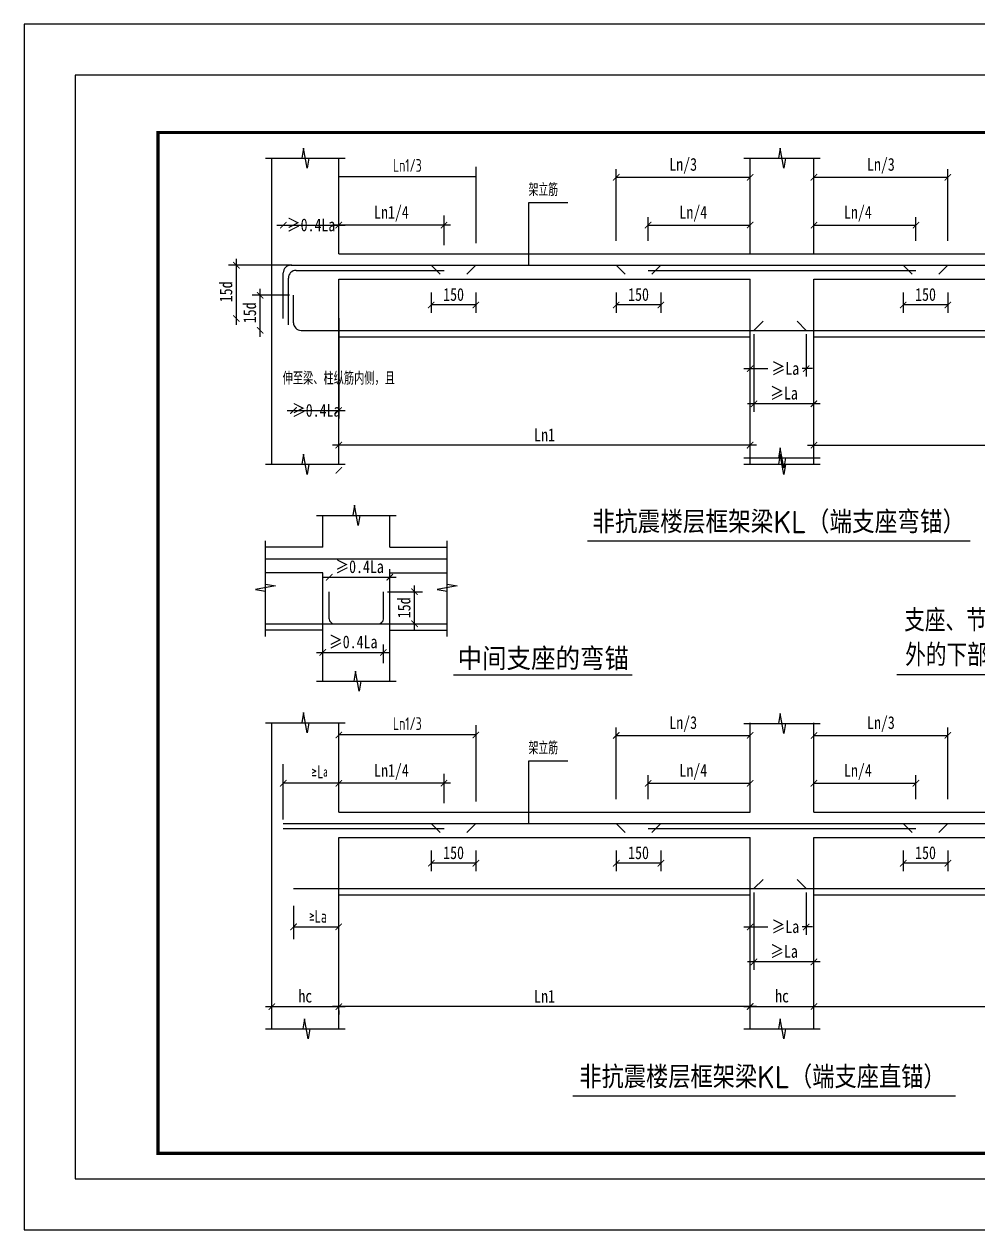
# Model space of a CAD drawing. Extents: x 1442 to 2852, y 1062 to 1251.
# Drawn here: x 1728.2 to 1877.7, y 1061.6 to 1250.6 of the extents above; entities that cross this region are included whole.
import ezdxf
from ezdxf.enums import TextEntityAlignment as Align

# ---------------------------------------------------------------- set-up
doc = ezdxf.new("R2010")
doc.units = 0
doc.header["$LTSCALE"] = 1000
doc.header["$MEASUREMENT"] = 0
doc.header["$PDMODE"] = 32
doc.header["$PDSIZE"] = -10
doc.linetypes.add('DASHED2', pattern=[9.525, 6.35, -3.175])
doc.layers.get('0').update_dxf_attribs({"linetype": 'CONTINUOUS'})
doc.layers.get('DEFPOINTS').update_dxf_attribs({"linetype": 'CONTINUOUS'})
for name, color, linetype in [('图线', 50, 'CONTINUOUS'), ('文字尺寸', 3, 'CONTINUOUS'), ('粗线', 10, 'CONTINUOUS'), ('细线', 210, 'CONTINUOUS'), ('虚线', 4, 'DASHED2')]:
    doc.layers.add(name, color=color, linetype=linetype)
doc.styles.add('FS', font='', dxfattribs={"width": 0.8})
doc.styles.add('TSSD_REIN', font='tssdeng.shx', dxfattribs={"width": 0.7, "bigfont": 'hztxt.shx'})
doc.styles.get('FS').set_extended_font_data('FangSong_GB2312')
doc.dimstyles.new('FS', dxfattribs={"dimtxt": 2, "dimasz": 1, "dimexe": 1.25, "dimexo": 0.625, "dimtad": 1, "dimdec": 4, "dimtxsty": 'FS', "dimblk1": 'ARCHTICK', "dimblk2": 'ARCHTICK', "dimsah": 1, "dimcen": 0, "dimclrt": 256, "dimazin": 3, "dimtfac": 1, "dimtdec": 4, "dimtofl": 0, "dimtmove": 0, "dimatfit": 3, "dimtolj": 1, "dimtzin": 0})
doc.dimstyles.new('NORMAL', dxfattribs={"dimtxt": 2, "dimasz": 1, "dimexe": 1.25, "dimexo": 0.625, "dimtad": 1, "dimdec": 4, "dimtxsty": 'FS', "dimblk1": 'ARCHTICK', "dimblk2": 'ARCHTICK', "dimsah": 1, "dimcen": -0.09, "dimdle": 1, "dimse1": 1, "dimclrt": 256, "dimazin": 3, "dimtfac": 1, "dimtdec": 4, "dimtofl": 0, "dimtmove": 0, "dimatfit": 3, "dimtolj": 1, "dimtzin": 0})

# ---------------------------------------------------------------- blocks, each defined once
blk = doc.blocks.new('标准16K框')
blk.add_lwpolyline([(0, 0), (264, 0), (264, 189), (0, 189)], close=True)
at = {"const_width": 0.5}
blk.add_lwpolyline([(21, 12), (253, 12), (253, 172), (21, 172), (21, 12)], dxfattribs=at)
at = {"layer": 'DEFPOINTS', "style": 'FS', "width": 0.8}
for tag, height, p in [('内容', 4, (194, 22.5)), ('页码', 2.5, (243, 14.5))]:
    blk.add_attdef(tag, text='', height=height, dxfattribs=at).set_placement(p, align=Align.MIDDLE_CENTER)
blk = doc.blocks.new('_ARCHTICK')
at = {"color": 0, "linetype": 'BYBLOCK', "const_width": 0.15}
blk.add_lwpolyline([(-0.5, -0.5), (0.5, 0.5)], dxfattribs=at)
blk = doc.blocks.new('*D109')
at = {"color": 0, "linetype": 'BYBLOCK'}
for p, q in [((1784.49, 1150.45), (1784.49, 1153.35)), ((1773.99, 1152.1), (1785.49, 1152.1))]:
    blk.add_line(p, q, dxfattribs=at)
at = {"layer": 'DEFPOINTS', "color": 0, "linetype": 'BYBLOCK'}
for p in [(1784.49, 1152.1), (1774.99, 1149.82), (1784.49, 1149.82)]:
    blk.add_point(p, dxfattribs=at)
at = {"color": 0, "linetype": 'BYBLOCK', "rotation": 180}
blk.add_blockref('_ARCHTICK', (1774.99, 1152.1), dxfattribs=at)
at = {"color": 0, "linetype": 'BYBLOCK'}
blk.add_blockref('_ARCHTICK', (1784.49, 1152.1), dxfattribs=at)
at = {"linetype": 'BYBLOCK', "insert": (1779.74, 1153.73), "char_height": 2, "attachment_point": 5, "style": 'FS'}
blk.add_mtext('\\A1;≥0.4La', dxfattribs=at)
blk = doc.blocks.new('*D11')
at = {"color": 0, "linetype": 'BYBLOCK'}
for p, q in [((1277.44, 930.89), (1277.44, 942.11)), ((1298.44, 930.89), (1298.44, 942.11)), ((1277.44, 940.86), (1298.44, 940.86))]:
    blk.add_line(p, q, dxfattribs=at)
at = {"layer": 'DEFPOINTS', "color": 0, "linetype": 'BYBLOCK'}
for p in [(1298.44, 940.86), (1277.44, 930.26), (1298.44, 930.26)]:
    blk.add_point(p, dxfattribs=at)
at = {"color": 0, "linetype": 'BYBLOCK', "rotation": 180}
blk.add_blockref('_ARCHTICK', (1277.44, 940.86), dxfattribs=at)
at = {"color": 0, "linetype": 'BYBLOCK'}
blk.add_blockref('_ARCHTICK', (1298.44, 940.86), dxfattribs=at)
at = {"linetype": 'BYBLOCK', "insert": (1287.94, 942.63), "char_height": 2, "attachment_point": 5, "style": 'FS'}
blk.add_mtext('\\A1;Ln/3', dxfattribs=at)
blk = doc.blocks.new('*D14')
at = {"color": 0, "linetype": 'BYBLOCK'}
blk.add_line((1276.44, 892.36), (1337.44, 892.36), dxfattribs=at)
at = {"layer": 'DEFPOINTS', "color": 0, "linetype": 'BYBLOCK'}
for p in [(1336.44, 892.36), (1277.44, 891.86), (1336.44, 891.86)]:
    blk.add_point(p, dxfattribs=at)
at = {"color": 0, "linetype": 'BYBLOCK', "rotation": 180}
blk.add_blockref('_ARCHTICK', (1277.44, 892.36), dxfattribs=at)
at = {"color": 0, "linetype": 'BYBLOCK'}
blk.add_blockref('_ARCHTICK', (1336.44, 892.36), dxfattribs=at)
at = {"linetype": 'BYBLOCK', "insert": (1307.79, 893.98), "char_height": 2, "attachment_point": 5, "style": 'FS'}
blk.add_mtext('\\A1;Ln2', dxfattribs=at)
blk = doc.blocks.new('*D21')
at = {"color": 0, "linetype": 'BYBLOCK'}
for p, q in [((1865.99, 1127.04), (1865.99, 1123.82)), ((1872.99, 1127.04), (1872.99, 1123.82)), ((1872.99, 1125.07), (1865.99, 1125.07))]:
    blk.add_line(p, q, dxfattribs=at)
at = {"layer": 'DEFPOINTS', "color": 0, "linetype": 'BYBLOCK'}
for p in [(1865.99, 1127.66), (1872.99, 1127.66), (1865.99, 1125.07)]:
    blk.add_point(p, dxfattribs=at)
at = {"color": 0, "linetype": 'BYBLOCK', "rotation": 180}
blk.add_blockref('_ARCHTICK', (1865.99, 1125.07), dxfattribs=at)
at = {"color": 0, "linetype": 'BYBLOCK'}
blk.add_blockref('_ARCHTICK', (1872.99, 1125.07), dxfattribs=at)
at = {"linetype": 'BYBLOCK', "insert": (1869.49, 1126.7), "char_height": 2, "attachment_point": 5, "style": 'FS'}
blk.add_mtext('\\A1;150', dxfattribs=at)
blk = doc.blocks.new('*D4')
at = {"color": 0, "linetype": 'BYBLOCK'}
blk.add_line((1268.44, 892.35), (1201.94, 892.35), dxfattribs=at)
at = {"layer": 'DEFPOINTS', "color": 0, "linetype": 'BYBLOCK'}
for p in [(1202.94, 892.35), (1202.94, 892.35), (1267.44, 892.35)]:
    blk.add_point(p, dxfattribs=at)
at = {"color": 0, "linetype": 'BYBLOCK', "rotation": 180}
blk.add_blockref('_ARCHTICK', (1202.94, 892.35), dxfattribs=at)
at = {"color": 0, "linetype": 'BYBLOCK'}
blk.add_blockref('_ARCHTICK', (1267.44, 892.35), dxfattribs=at)
at = {"linetype": 'BYBLOCK', "insert": (1235.19, 893.97), "char_height": 2, "attachment_point": 5, "style": 'FS'}
blk.add_mtext('\\A1;Ln1', dxfattribs=at)
blk = doc.blocks.new('*D8')
at = {"color": 0, "linetype": 'BYBLOCK'}
for p, q in [((1791.99, 1127.04), (1791.99, 1123.82)), ((1798.99, 1127.04), (1798.99, 1123.82)), ((1798.99, 1125.07), (1791.99, 1125.07))]:
    blk.add_line(p, q, dxfattribs=at)
at = {"layer": 'DEFPOINTS', "color": 0, "linetype": 'BYBLOCK'}
for p in [(1791.99, 1127.66), (1798.99, 1127.66), (1791.99, 1125.07)]:
    blk.add_point(p, dxfattribs=at)
at = {"color": 0, "linetype": 'BYBLOCK', "rotation": 180}
blk.add_blockref('_ARCHTICK', (1791.99, 1125.07), dxfattribs=at)
at = {"color": 0, "linetype": 'BYBLOCK'}
blk.add_blockref('_ARCHTICK', (1798.99, 1125.07), dxfattribs=at)
at = {"linetype": 'BYBLOCK', "insert": (1795.49, 1126.7), "char_height": 2, "attachment_point": 5, "style": 'FS'}
blk.add_mtext('\\A1;150', dxfattribs=at)
blk = doc.blocks.new('*D89')
at = {"color": 0, "linetype": 'BYBLOCK'}
for p, q in [((1765.99, 1096.59), (1778.49, 1096.59)), ((1777.49, 1095.97), (1777.49, 1095.34))]:
    blk.add_line(p, q, dxfattribs=at)
at = {"layer": 'DEFPOINTS', "color": 0, "linetype": 'BYBLOCK'}
for p in [(1766.99, 1096.59), (1777.49, 1096.59), (1777.49, 1096.59)]:
    blk.add_point(p, dxfattribs=at)
at = {"color": 0, "linetype": 'BYBLOCK', "rotation": 180}
blk.add_blockref('_ARCHTICK', (1766.99, 1096.59), dxfattribs=at)
at = {"color": 0, "linetype": 'BYBLOCK'}
blk.add_blockref('_ARCHTICK', (1777.49, 1096.59), dxfattribs=at)
at = {"linetype": 'BYBLOCK', "insert": (1772.24, 1098.22), "char_height": 2, "attachment_point": 5, "style": 'FS'}
blk.add_mtext('\\A1;hc', dxfattribs=at)
blk = doc.blocks.new('*D7')
at = {"color": 0, "linetype": 'BYBLOCK'}
blk.add_line((1220.44, 933.36), (1201.94, 933.36), dxfattribs=at)
at = {"layer": 'DEFPOINTS', "color": 0, "linetype": 'BYBLOCK'}
for p in [(1202.94, 933.36), (1202.94, 933.36), (1219.44, 933.36)]:
    blk.add_point(p, dxfattribs=at)
at = {"color": 0, "linetype": 'BYBLOCK', "rotation": 180}
blk.add_blockref('_ARCHTICK', (1202.94, 933.36), dxfattribs=at)
at = {"color": 0, "linetype": 'BYBLOCK'}
blk.add_blockref('_ARCHTICK', (1219.44, 933.36), dxfattribs=at)
at = {"linetype": 'BYBLOCK', "insert": (1211.19, 935.13), "char_height": 2, "attachment_point": 5, "style": 'FS'}
blk.add_mtext('\\A1;Ln1/4', dxfattribs=at)
blk = doc.blocks.new('*D20')
at = {"color": 0, "linetype": 'BYBLOCK'}
for p, q in [((1820.99, 1127.04), (1820.99, 1123.82)), ((1827.99, 1127.04), (1827.99, 1123.82)), ((1827.99, 1125.07), (1820.99, 1125.07))]:
    blk.add_line(p, q, dxfattribs=at)
at = {"layer": 'DEFPOINTS', "color": 0, "linetype": 'BYBLOCK'}
for p in [(1820.99, 1127.66), (1827.99, 1127.66), (1820.99, 1125.07)]:
    blk.add_point(p, dxfattribs=at)
at = {"color": 0, "linetype": 'BYBLOCK', "rotation": 180}
blk.add_blockref('_ARCHTICK', (1820.99, 1125.07), dxfattribs=at)
at = {"color": 0, "linetype": 'BYBLOCK'}
blk.add_blockref('_ARCHTICK', (1827.99, 1125.07), dxfattribs=at)
at = {"linetype": 'BYBLOCK', "insert": (1824.49, 1126.7), "char_height": 2, "attachment_point": 5, "style": 'FS'}
blk.add_mtext('\\A1;150', dxfattribs=at)
blk = doc.blocks.new('*D92')
at = {"color": 0, "linetype": 'BYBLOCK'}
for p, q in [((1850.77, 1114.47), (1850.77, 1107.84)), ((1840.99, 1109.09), (1844.74, 1109.09)), ((1851.77, 1109.09), (1850.14, 1109.09))]:
    blk.add_line(p, q, dxfattribs=at)
at = {"layer": 'DEFPOINTS', "color": 0, "linetype": 'BYBLOCK'}
for p in [(1841.99, 1115.09), (1850.77, 1115.09), (1850.77, 1109.09)]:
    blk.add_point(p, dxfattribs=at)
at = {"color": 0, "linetype": 'BYBLOCK', "rotation": 180}
blk.add_blockref('_ARCHTICK', (1841.99, 1109.09), dxfattribs=at)
at = {"color": 0, "linetype": 'BYBLOCK'}
blk.add_blockref('_ARCHTICK', (1850.77, 1109.09), dxfattribs=at)
at = {"linetype": 'BYBLOCK', "insert": (1847.5, 1109.09), "char_height": 2, "attachment_point": 5, "style": 'FS'}
blk.add_mtext('\\A1;≥La', dxfattribs=at)
blk = doc.blocks.new('*D94')
at = {"color": 0, "linetype": 'BYBLOCK'}
for p, q in [((1842.59, 1114.47), (1842.59, 1102.34)), ((1852.99, 1103.59), (1841.59, 1103.59))]:
    blk.add_line(p, q, dxfattribs=at)
at = {"layer": 'DEFPOINTS', "color": 0, "linetype": 'BYBLOCK'}
for p in [(1842.59, 1115.09), (1851.99, 1115.09), (1842.59, 1103.59)]:
    blk.add_point(p, dxfattribs=at)
at = {"color": 0, "linetype": 'BYBLOCK', "rotation": 180}
blk.add_blockref('_ARCHTICK', (1842.59, 1103.59), dxfattribs=at)
at = {"color": 0, "linetype": 'BYBLOCK'}
blk.add_blockref('_ARCHTICK', (1851.99, 1103.59), dxfattribs=at)
at = {"linetype": 'BYBLOCK', "insert": (1847.29, 1105.22), "char_height": 2, "attachment_point": 5, "style": 'FS'}
blk.add_mtext('\\A1;≥La', dxfattribs=at)
blk = doc.blocks.new('*D3')
at = {"color": 0, "linetype": 'BYBLOCK'}
for p, q in [((1246.44, 930.89), (1246.44, 942.11)), ((1267.44, 930.89), (1267.44, 942.11)), ((1246.44, 940.86), (1267.44, 940.86))]:
    blk.add_line(p, q, dxfattribs=at)
at = {"layer": 'DEFPOINTS', "color": 0, "linetype": 'BYBLOCK'}
for p in [(1267.44, 940.86), (1246.44, 930.26), (1267.44, 930.26)]:
    blk.add_point(p, dxfattribs=at)
at = {"color": 0, "linetype": 'BYBLOCK', "rotation": 180}
blk.add_blockref('_ARCHTICK', (1246.44, 940.86), dxfattribs=at)
at = {"color": 0, "linetype": 'BYBLOCK'}
blk.add_blockref('_ARCHTICK', (1267.44, 940.86), dxfattribs=at)
at = {"linetype": 'BYBLOCK', "insert": (1256.94, 942.63), "char_height": 2, "attachment_point": 5, "style": 'FS'}
blk.add_mtext('\\A1;Ln/3', dxfattribs=at)
blk = doc.blocks.new('*D5')
at = {"color": 0, "linetype": 'BYBLOCK'}
for p, q in [((1251.44, 930.89), (1251.44, 934.61)), ((1267.44, 930.89), (1267.44, 934.61)), ((1251.44, 933.36), (1267.44, 933.36))]:
    blk.add_line(p, q, dxfattribs=at)
at = {"layer": 'DEFPOINTS', "color": 0, "linetype": 'BYBLOCK'}
for p in [(1267.44, 933.36), (1251.44, 930.26), (1267.44, 930.26)]:
    blk.add_point(p, dxfattribs=at)
at = {"color": 0, "linetype": 'BYBLOCK', "rotation": 180}
blk.add_blockref('_ARCHTICK', (1251.44, 933.36), dxfattribs=at)
at = {"color": 0, "linetype": 'BYBLOCK'}
blk.add_blockref('_ARCHTICK', (1267.44, 933.36), dxfattribs=at)
at = {"linetype": 'BYBLOCK', "insert": (1258.52, 935.13), "char_height": 2, "attachment_point": 5, "style": 'FS'}
blk.add_mtext('\\A1;Ln/4', dxfattribs=at)
blk = doc.blocks.new('*D12')
at = {"color": 0, "linetype": 'BYBLOCK'}
for p, q in [((1277.44, 930.89), (1277.44, 934.61)), ((1293.44, 930.89), (1293.44, 934.61)), ((1277.44, 933.36), (1293.44, 933.36))]:
    blk.add_line(p, q, dxfattribs=at)
at = {"layer": 'DEFPOINTS', "color": 0, "linetype": 'BYBLOCK'}
for p in [(1293.44, 933.36), (1277.44, 930.26), (1293.44, 930.26)]:
    blk.add_point(p, dxfattribs=at)
at = {"color": 0, "linetype": 'BYBLOCK', "rotation": 180}
blk.add_blockref('_ARCHTICK', (1277.44, 933.36), dxfattribs=at)
at = {"color": 0, "linetype": 'BYBLOCK'}
blk.add_blockref('_ARCHTICK', (1293.44, 933.36), dxfattribs=at)
at = {"linetype": 'BYBLOCK', "insert": (1284.33, 935.13), "char_height": 2, "attachment_point": 5, "style": 'FS'}
blk.add_mtext('\\A1;Ln/4', dxfattribs=at)
blk = doc.blocks.new('*D15')
at = {"color": 0, "linetype": 'BYBLOCK'}
blk.add_line((1276.44, 964.36), (1337.44, 964.36), dxfattribs=at)
at = {"layer": 'DEFPOINTS', "color": 0, "linetype": 'BYBLOCK'}
for p in [(1277.44, 964.36), (1336.44, 964.36), (1336.44, 964.36)]:
    blk.add_point(p, dxfattribs=at)
at = {"color": 0, "linetype": 'BYBLOCK', "rotation": 180}
blk.add_blockref('_ARCHTICK', (1277.44, 964.36), dxfattribs=at)
at = {"color": 0, "linetype": 'BYBLOCK'}
blk.add_blockref('_ARCHTICK', (1336.44, 964.36), dxfattribs=at)
at = {"linetype": 'BYBLOCK', "insert": (1306.94, 965.98), "char_height": 2, "attachment_point": 5, "style": 'FS'}
blk.add_mtext('\\A1;Ln2', dxfattribs=at)
blk = doc.blocks.new('*D13')
at = {"color": 0, "linetype": 'BYBLOCK'}
for p, q in [((1865.99, 1199.54), (1865.99, 1196.32)), ((1872.99, 1199.54), (1872.99, 1196.32)), ((1872.99, 1197.57), (1865.99, 1197.57))]:
    blk.add_line(p, q, dxfattribs=at)
at = {"layer": 'DEFPOINTS', "color": 0, "linetype": 'BYBLOCK'}
for p in [(1865.99, 1200.16), (1872.99, 1200.16), (1865.99, 1197.57)]:
    blk.add_point(p, dxfattribs=at)
at = {"color": 0, "linetype": 'BYBLOCK', "rotation": 180}
blk.add_blockref('_ARCHTICK', (1865.99, 1197.57), dxfattribs=at)
at = {"color": 0, "linetype": 'BYBLOCK'}
blk.add_blockref('_ARCHTICK', (1872.99, 1197.57), dxfattribs=at)
at = {"linetype": 'BYBLOCK', "insert": (1869.49, 1199.2), "char_height": 2, "attachment_point": 5, "style": 'FS'}
blk.add_mtext('\\A1;150', dxfattribs=at)
blk = doc.blocks.new('*D100')
at = {"color": 0, "linetype": 'BYBLOCK'}
for p, q in [((1851.99, 1135.12), (1851.99, 1146.34)), ((1872.99, 1135.12), (1872.99, 1146.34)), ((1851.99, 1145.09), (1872.99, 1145.09))]:
    blk.add_line(p, q, dxfattribs=at)
at = {"layer": 'DEFPOINTS', "color": 0, "linetype": 'BYBLOCK'}
for p in [(1872.99, 1145.09), (1851.99, 1134.5), (1872.99, 1134.5)]:
    blk.add_point(p, dxfattribs=at)
at = {"color": 0, "linetype": 'BYBLOCK', "rotation": 180}
blk.add_blockref('_ARCHTICK', (1851.99, 1145.09), dxfattribs=at)
at = {"color": 0, "linetype": 'BYBLOCK'}
blk.add_blockref('_ARCHTICK', (1872.99, 1145.09), dxfattribs=at)
at = {"linetype": 'BYBLOCK', "insert": (1862.49, 1146.87), "char_height": 2, "attachment_point": 5, "style": 'FS'}
blk.add_mtext('\\A1;Ln/3', dxfattribs=at)
blk = doc.blocks.new('*D115')
at = {"color": 0, "linetype": 'BYBLOCK'}
for p, q in [((1767.79, 1219.09), (1778.49, 1219.09)), ((1777.49, 1216.76), (1777.49, 1220.34))]:
    blk.add_line(p, q, dxfattribs=at)
at = {"layer": 'DEFPOINTS', "color": 0, "linetype": 'BYBLOCK'}
for p in [(1777.49, 1219.09), (1777.49, 1216.14), (1768.79, 1210.69)]:
    blk.add_point(p, dxfattribs=at)
at = {"color": 0, "linetype": 'BYBLOCK', "rotation": 180}
blk.add_blockref('_ARCHTICK', (1768.79, 1219.09), dxfattribs=at)
at = {"color": 0, "linetype": 'BYBLOCK'}
blk.add_blockref('_ARCHTICK', (1777.49, 1219.09), dxfattribs=at)
at = {"linetype": 'BYBLOCK', "insert": (1773.14, 1219.09), "char_height": 2, "attachment_point": 5, "style": 'FS'}
blk.add_mtext('\\A1;≥0.4La', dxfattribs=at)
blk = doc.blocks.new('*D6')
at = {"color": 0, "linetype": 'BYBLOCK'}
blk.add_line((1268.44, 964.36), (1201.94, 964.36), dxfattribs=at)
at = {"layer": 'DEFPOINTS', "color": 0, "linetype": 'BYBLOCK'}
for p in [(1202.94, 964.36), (1202.94, 964.36), (1267.44, 964.36)]:
    blk.add_point(p, dxfattribs=at)
at = {"color": 0, "linetype": 'BYBLOCK', "rotation": 180}
blk.add_blockref('_ARCHTICK', (1202.94, 964.36), dxfattribs=at)
at = {"color": 0, "linetype": 'BYBLOCK'}
blk.add_blockref('_ARCHTICK', (1267.44, 964.36), dxfattribs=at)
at = {"linetype": 'BYBLOCK', "insert": (1235.19, 965.98), "char_height": 2, "attachment_point": 5, "style": 'FS'}
blk.add_mtext('\\A1;Ln1', dxfattribs=at)
blk = doc.blocks.new('*D107')
at = {"color": 0, "linetype": 'BYBLOCK'}
for p, q in [((1785.49, 1162.24), (1785.49, 1165.15)), ((1774.99, 1163.9), (1786.49, 1163.9))]:
    blk.add_line(p, q, dxfattribs=at)
at = {"layer": 'DEFPOINTS', "color": 0, "linetype": 'BYBLOCK'}
for p in [(1785.49, 1163.9), (1775.99, 1161.62), (1785.49, 1161.62)]:
    blk.add_point(p, dxfattribs=at)
at = {"color": 0, "linetype": 'BYBLOCK', "rotation": 180}
blk.add_blockref('_ARCHTICK', (1775.99, 1163.9), dxfattribs=at)
at = {"color": 0, "linetype": 'BYBLOCK'}
blk.add_blockref('_ARCHTICK', (1785.49, 1163.9), dxfattribs=at)
at = {"linetype": 'BYBLOCK', "insert": (1780.74, 1165.52), "char_height": 2, "attachment_point": 5, "style": 'FS'}
blk.add_mtext('\\A1;≥0.4La', dxfattribs=at)
blk = doc.blocks.new('*D114')
at = {"color": 0, "linetype": 'BYBLOCK'}
for p, q in [((1777.49, 1204.5), (1777.49, 1188.78)), ((1769.39, 1190.03), (1778.49, 1190.03))]:
    blk.add_line(p, q, dxfattribs=at)
at = {"layer": 'DEFPOINTS', "color": 0, "linetype": 'BYBLOCK'}
for p in [(1770.39, 1205.13), (1777.49, 1205.13), (1777.49, 1190.03)]:
    blk.add_point(p, dxfattribs=at)
at = {"color": 0, "linetype": 'BYBLOCK', "rotation": 180}
blk.add_blockref('_ARCHTICK', (1770.39, 1190.03), dxfattribs=at)
at = {"color": 0, "linetype": 'BYBLOCK'}
blk.add_blockref('_ARCHTICK', (1777.49, 1190.03), dxfattribs=at)
at = {"linetype": 'BYBLOCK', "insert": (1773.94, 1190.03), "char_height": 2, "attachment_point": 5, "style": 'FS'}
blk.add_mtext('\\A1;≥0.4La', dxfattribs=at)
blk = doc.blocks.new('*D9')
at = {"color": 0, "linetype": 'BYBLOCK'}
for p, q in [((1791.99, 1199.54), (1791.99, 1196.32)), ((1798.99, 1199.54), (1798.99, 1196.32)), ((1798.99, 1197.57), (1791.99, 1197.57))]:
    blk.add_line(p, q, dxfattribs=at)
at = {"layer": 'DEFPOINTS', "color": 0, "linetype": 'BYBLOCK'}
for p in [(1791.99, 1200.16), (1798.99, 1200.16), (1791.99, 1197.57)]:
    blk.add_point(p, dxfattribs=at)
at = {"color": 0, "linetype": 'BYBLOCK', "rotation": 180}
blk.add_blockref('_ARCHTICK', (1791.99, 1197.57), dxfattribs=at)
at = {"color": 0, "linetype": 'BYBLOCK'}
blk.add_blockref('_ARCHTICK', (1798.99, 1197.57), dxfattribs=at)
at = {"linetype": 'BYBLOCK', "insert": (1795.49, 1199.2), "char_height": 2, "attachment_point": 5, "style": 'FS'}
blk.add_mtext('\\A1;150', dxfattribs=at)
blk = doc.blocks.new('*D103')
at = {"color": 0, "linetype": 'BYBLOCK'}
for p, q in [((1850.77, 1201.97), (1850.77, 1195.34)), ((1840.99, 1196.59), (1844.74, 1196.59)), ((1851.77, 1196.59), (1850.14, 1196.59))]:
    blk.add_line(p, q, dxfattribs=at)
at = {"layer": 'DEFPOINTS', "color": 0, "linetype": 'BYBLOCK'}
for p in [(1841.99, 1202.59), (1850.77, 1202.59), (1850.77, 1196.59)]:
    blk.add_point(p, dxfattribs=at)
at = {"color": 0, "linetype": 'BYBLOCK', "rotation": 180}
blk.add_blockref('_ARCHTICK', (1841.99, 1196.59), dxfattribs=at)
at = {"color": 0, "linetype": 'BYBLOCK'}
blk.add_blockref('_ARCHTICK', (1850.77, 1196.59), dxfattribs=at)
at = {"linetype": 'BYBLOCK', "insert": (1847.5, 1196.59), "char_height": 2, "attachment_point": 5, "style": 'FS'}
blk.add_mtext('\\A1;≥La', dxfattribs=at)
blk = doc.blocks.new('*D105')
at = {"color": 0, "linetype": 'BYBLOCK'}
for p, q in [((1842.59, 1201.97), (1842.59, 1189.84)), ((1852.99, 1191.09), (1841.59, 1191.09))]:
    blk.add_line(p, q, dxfattribs=at)
at = {"layer": 'DEFPOINTS', "color": 0, "linetype": 'BYBLOCK'}
for p in [(1842.59, 1202.59), (1851.99, 1202.59), (1842.59, 1191.09)]:
    blk.add_point(p, dxfattribs=at)
at = {"color": 0, "linetype": 'BYBLOCK', "rotation": 180}
blk.add_blockref('_ARCHTICK', (1842.59, 1191.09), dxfattribs=at)
at = {"color": 0, "linetype": 'BYBLOCK'}
blk.add_blockref('_ARCHTICK', (1851.99, 1191.09), dxfattribs=at)
at = {"linetype": 'BYBLOCK', "insert": (1847.29, 1192.72), "char_height": 2, "attachment_point": 5, "style": 'FS'}
blk.add_mtext('\\A1;≥La', dxfattribs=at)
blk = doc.blocks.new('*D10')
at = {"color": 0, "linetype": 'BYBLOCK'}
for p, q in [((1820.99, 1199.54), (1820.99, 1196.32)), ((1827.99, 1199.54), (1827.99, 1196.32)), ((1827.99, 1197.57), (1820.99, 1197.57))]:
    blk.add_line(p, q, dxfattribs=at)
at = {"layer": 'DEFPOINTS', "color": 0, "linetype": 'BYBLOCK'}
for p in [(1820.99, 1200.16), (1827.99, 1200.16), (1820.99, 1197.57)]:
    blk.add_point(p, dxfattribs=at)
at = {"color": 0, "linetype": 'BYBLOCK', "rotation": 180}
blk.add_blockref('_ARCHTICK', (1820.99, 1197.57), dxfattribs=at)
at = {"color": 0, "linetype": 'BYBLOCK'}
blk.add_blockref('_ARCHTICK', (1827.99, 1197.57), dxfattribs=at)
at = {"linetype": 'BYBLOCK', "insert": (1824.49, 1199.2), "char_height": 2, "attachment_point": 5, "style": 'FS'}
blk.add_mtext('\\A1;150', dxfattribs=at)
blk = doc.blocks.new('*D97')
at = {"color": 0, "linetype": 'BYBLOCK'}
blk.add_line((1794.99, 1137.59), (1776.49, 1137.59), dxfattribs=at)
at = {"layer": 'DEFPOINTS', "color": 0, "linetype": 'BYBLOCK'}
for p in [(1777.49, 1137.59), (1777.49, 1137.59), (1793.99, 1137.59)]:
    blk.add_point(p, dxfattribs=at)
at = {"color": 0, "linetype": 'BYBLOCK', "rotation": 180}
blk.add_blockref('_ARCHTICK', (1777.49, 1137.59), dxfattribs=at)
at = {"color": 0, "linetype": 'BYBLOCK'}
blk.add_blockref('_ARCHTICK', (1793.99, 1137.59), dxfattribs=at)
at = {"linetype": 'BYBLOCK', "insert": (1785.74, 1139.37), "char_height": 2, "attachment_point": 5, "style": 'FS'}
blk.add_mtext('\\A1;Ln1/4', dxfattribs=at)
blk = doc.blocks.new('*D99')
at = {"color": 0, "linetype": 'BYBLOCK'}
for p, q in [((1825.99, 1135.12), (1825.99, 1138.84)), ((1841.99, 1135.12), (1841.99, 1138.84)), ((1825.99, 1137.59), (1841.99, 1137.59))]:
    blk.add_line(p, q, dxfattribs=at)
at = {"layer": 'DEFPOINTS', "color": 0, "linetype": 'BYBLOCK'}
for p in [(1841.99, 1137.59), (1825.99, 1134.5), (1841.99, 1134.5)]:
    blk.add_point(p, dxfattribs=at)
at = {"color": 0, "linetype": 'BYBLOCK', "rotation": 180}
blk.add_blockref('_ARCHTICK', (1825.99, 1137.59), dxfattribs=at)
at = {"color": 0, "linetype": 'BYBLOCK'}
blk.add_blockref('_ARCHTICK', (1841.99, 1137.59), dxfattribs=at)
at = {"linetype": 'BYBLOCK', "insert": (1833.07, 1139.37), "char_height": 2, "attachment_point": 5, "style": 'FS'}
blk.add_mtext('\\A1;Ln/4', dxfattribs=at)
blk = doc.blocks.new('*D98')
at = {"color": 0, "linetype": 'BYBLOCK'}
for p, q in [((1820.99, 1135.12), (1820.99, 1146.34)), ((1841.99, 1135.12), (1841.99, 1146.34)), ((1820.99, 1145.09), (1841.99, 1145.09))]:
    blk.add_line(p, q, dxfattribs=at)
at = {"layer": 'DEFPOINTS', "color": 0, "linetype": 'BYBLOCK'}
for p in [(1841.99, 1145.09), (1820.99, 1134.5), (1841.99, 1134.5)]:
    blk.add_point(p, dxfattribs=at)
at = {"color": 0, "linetype": 'BYBLOCK', "rotation": 180}
blk.add_blockref('_ARCHTICK', (1820.99, 1145.09), dxfattribs=at)
at = {"color": 0, "linetype": 'BYBLOCK'}
blk.add_blockref('_ARCHTICK', (1841.99, 1145.09), dxfattribs=at)
at = {"linetype": 'BYBLOCK', "insert": (1831.49, 1146.87), "char_height": 2, "attachment_point": 5, "style": 'FS'}
blk.add_mtext('\\A1;Ln/3', dxfattribs=at)
blk = doc.blocks.new('*D101')
at = {"color": 0, "linetype": 'BYBLOCK'}
for p, q in [((1851.99, 1135.12), (1851.99, 1138.84)), ((1867.99, 1135.12), (1867.99, 1138.84)), ((1851.99, 1137.59), (1867.99, 1137.59))]:
    blk.add_line(p, q, dxfattribs=at)
at = {"layer": 'DEFPOINTS', "color": 0, "linetype": 'BYBLOCK'}
for p in [(1867.99, 1137.59), (1851.99, 1134.5), (1867.99, 1134.5)]:
    blk.add_point(p, dxfattribs=at)
at = {"color": 0, "linetype": 'BYBLOCK', "rotation": 180}
blk.add_blockref('_ARCHTICK', (1851.99, 1137.59), dxfattribs=at)
at = {"color": 0, "linetype": 'BYBLOCK'}
blk.add_blockref('_ARCHTICK', (1867.99, 1137.59), dxfattribs=at)
at = {"linetype": 'BYBLOCK', "insert": (1858.88, 1139.37), "char_height": 2, "attachment_point": 5, "style": 'FS'}
blk.add_mtext('\\A1;Ln/4', dxfattribs=at)

msp = doc.modelspace()

# ---------------------------------------------------------------- linework, layer by layer
at = {"layer": 'DEFPOINTS'}
msp.add_lwpolyline([(1736.15177, 1069.59358), (1984.15177, 1069.59358), (1984.15177, 1242.59358), (1736.15177, 1242.59358)], close=True, dxfattribs=at)
at = {"layer": 'DEFPOINTS', "color": 0, "linetype": 'BYBLOCK'}
for p in [(1851.98988, 1197.56916), (1785.48988, 1153.8883), (1770.38988, 1112.3883), (1777.48988, 1112.3883), (1838.98988, 1111.76916), (1851.98988, 1111.76916), (1851.98988, 1111.76916)]:
    msp.add_point(p, dxfattribs=at)
at = {"layer": '图线'}
for p, q in [((1807.24637, 1222.5761), (1807.24637, 1212.79358)), ((1813.38381, 1222.5761), (1807.24637, 1222.5761)), ((1813.38381, 1135.0761), (1807.24637, 1135.0761)), ((1807.24637, 1135.0761), (1807.24637, 1125.29358))]:
    msp.add_line(p, q, dxfattribs=at)
at = {"layer": '文字尺寸', "linetype": 'BYBLOCK'}
for p, q in [((1798.98988, 1226.66542), (1777.48988, 1226.66542)), ((1798.98988, 1139.16542), (1777.48988, 1139.16542)), ((1778.48988, 1131.59358), (1768.78988, 1131.59358)), ((1770.38988, 1109.09358), (1777.48988, 1109.09358))]:
    msp.add_line(p, q, dxfattribs=at)
at = {"layer": '文字尺寸'}
for p, q in [((1798.98988, 1228.215), (1798.98988, 1216.26663)), ((1793.98988, 1215.96978), (1793.98988, 1220.60099)), ((1798.98988, 1140.715), (1798.98988, 1128.76663)), ((1768.78988, 1125.94326), (1768.78988, 1134.59974)), ((1793.98988, 1128.46978), (1793.98988, 1133.10099)), ((1770.38988, 1112.3883), (1770.38988, 1107.16187))]:
    msp.add_line(p, q, dxfattribs=at)
at = {"layer": '粗线'}
for p, q in [((1768.78988, 1204.45909), (1768.78988, 1211.59358)), ((1769.98988, 1212.79358), (1925.48988, 1212.79358)), ((1770.78988, 1211.99358), (1793.98988, 1211.99358)), ((1791.98988, 1212.79358), (1793.40409, 1211.37937)), ((1798.98988, 1212.79358), (1797.57567, 1211.37937)), ((1820.98988, 1212.79358), (1822.40409, 1211.37937)), ((1825.98988, 1211.99358), (1867.98988, 1211.99358)), ((1827.98988, 1212.79358), (1826.57567, 1211.37937)), ((1865.98988, 1212.79358), (1867.40409, 1211.37937)), ((1872.98988, 1212.79358), (1871.57567, 1211.37937)), ((1769.58988, 1203.45909), (1769.58988, 1210.79358)), ((1770.38988, 1203.79358), (1770.38988, 1208.09358)), ((1844.00781, 1204.0078), (1842.5936, 1202.59358)), ((1849.35578, 1204.0078), (1850.76999, 1202.59358)), ((1771.58988, 1202.59358), (1925.48988, 1202.59358)), ((1816.48988, 1169.59358), (1876.48988, 1169.59358)), ((1765.98988, 1166.79358), (1794.48988, 1166.79358)), ((1775.98988, 1157.39358), (1775.98988, 1161.61672)), ((1784.48988, 1157.39358), (1784.48988, 1161.61672)), ((1765.98988, 1156.59358), (1794.48988, 1156.59358)), ((1795.48988, 1148.59358), (1823.48988, 1148.59358)), ((1892.98988, 1148.59358), (1864.98988, 1148.59358)), ((1768.78988, 1125.29358), (1925.48988, 1125.29358)), ((1791.98988, 1125.29358), (1793.40409, 1123.87937)), ((1798.98988, 1125.29358), (1797.57567, 1123.87937)), ((1820.98988, 1125.29358), (1822.40409, 1123.87937)), ((1827.98988, 1125.29358), (1826.57567, 1123.87937)), ((1865.98988, 1125.29358), (1867.40409, 1123.87937)), ((1872.98988, 1125.29358), (1871.57567, 1123.87937)), ((1768.78988, 1124.49358), (1793.98988, 1124.49358)), ((1825.98988, 1124.49358), (1867.98988, 1124.49358)), ((1844.00781, 1116.5078), (1842.5936, 1115.09358)), ((1849.35578, 1116.5078), (1850.76999, 1115.09358)), ((1770.38988, 1115.09358), (1925.48988, 1115.09358)), ((1814.17674, 1082.59358), (1874.17674, 1082.59358))]:
    msp.add_line(p, q, dxfattribs=at)
for centre, radius, start, end in [((1769.98988, 1211.59358), 1.2, 90, 180), ((1770.78988, 1210.79358), 1.2, 90, 180), ((1771.58988, 1203.79358), 1.2, 180, 270), ((1776.78988, 1157.39358), 0.8, 180, 270), ((1783.68988, 1157.39358), 0.8, 270, 360)]:
    msp.add_arc(centre, radius, start, end, dxfattribs=at)
at = {"layer": '细线'}
for p, q in [((1771.96204, 1231.16928), (1771.68421, 1229.59358)), ((1772.51772, 1228.01789), (1771.96204, 1231.16928)), ((1846.71204, 1231.16928), (1846.43421, 1229.59358)), ((1847.26772, 1228.01789), (1846.71204, 1231.16928)), ((1765.98988, 1229.59358), (1778.48988, 1229.59358)), ((1766.98988, 1181.59358), (1766.98988, 1229.59358)), ((1772.79555, 1229.59358), (1772.51772, 1228.01789)), ((1777.48988, 1214.59358), (1777.48988, 1229.59358)), ((1840.98988, 1229.59358), (1852.98988, 1229.59358)), ((1841.98988, 1214.59358), (1841.98988, 1229.59358)), ((1847.54555, 1229.59358), (1847.26772, 1228.01789)), ((1851.98988, 1214.59358), (1851.98988, 1229.59358)), ((1777.48988, 1214.59358), (1925.48988, 1214.59358)), ((1777.48988, 1201.59358), (1841.98988, 1201.59358)), ((1777.48988, 1181.59358), (1777.48988, 1201.59358)), ((1841.98988, 1181.59358), (1841.98988, 1201.59358)), ((1851.98988, 1201.59358), (1910.98988, 1201.59358)), ((1851.98988, 1181.59358), (1851.98988, 1201.59358)), ((1771.96204, 1183.16928), (1771.68421, 1181.59358)), ((1772.51772, 1180.01789), (1771.96204, 1183.16928)), ((1846.71204, 1184.16928), (1846.43421, 1182.59358)), ((1846.71204, 1183.16928), (1846.43421, 1181.59358)), ((1847.26772, 1181.01789), (1846.71204, 1184.16928)), ((1847.26772, 1180.01789), (1846.71204, 1183.16928)), ((1765.98988, 1181.59358), (1778.48988, 1181.59358)), ((1772.79555, 1181.59358), (1772.51772, 1180.01789)), ((1840.98988, 1182.59358), (1852.98988, 1182.59358)), ((1840.98988, 1181.59358), (1852.98988, 1181.59358)), ((1847.54555, 1182.59358), (1847.26772, 1181.01789)), ((1847.54555, 1181.59358), (1847.26772, 1180.01789)), ((1779.96204, 1175.16928), (1779.68421, 1173.59358)), ((1780.51772, 1172.01789), (1779.96204, 1175.16928)), ((1773.98988, 1173.59358), (1786.48988, 1173.59358)), ((1774.98988, 1168.59358), (1774.98988, 1173.59358)), ((1780.79555, 1173.59358), (1780.51772, 1172.01789)), ((1785.48988, 1168.59358), (1785.48988, 1173.59358)), ((1765.98988, 1154.59358), (1765.98988, 1169.59358)), ((1774.98988, 1168.59358), (1765.98988, 1168.59358)), ((1785.48988, 1168.59358), (1794.48988, 1168.59358)), ((1794.48988, 1154.59358), (1794.48988, 1169.59358)), ((1767.56557, 1162.52168), (1764.41419, 1161.966)), ((1765.98988, 1162.79951), (1767.56557, 1162.52168)), ((1796.06557, 1162.52168), (1792.91419, 1161.966)), ((1794.48988, 1162.79951), (1796.06557, 1162.52168)), ((1764.41419, 1161.966), (1765.98988, 1161.68816)), ((1792.91419, 1161.966), (1794.48988, 1161.68816)), ((1774.98988, 1155.59358), (1765.98988, 1155.59358)), ((1774.98988, 1147.59358), (1774.98988, 1155.59358)), ((1785.48988, 1147.59358), (1785.48988, 1155.59358)), ((1785.48988, 1155.59358), (1794.48988, 1155.59358)), ((1780.1123, 1149.16928), (1779.83446, 1147.59358)), ((1780.66797, 1146.01789), (1780.1123, 1149.16928)), ((1773.98988, 1147.59358), (1786.48988, 1147.59358)), ((1780.94581, 1147.59358), (1780.66797, 1146.01789)), ((1771.96204, 1142.66928), (1771.68421, 1141.09358)), ((1772.51772, 1139.51789), (1771.96204, 1142.66928)), ((1846.71204, 1142.52959), (1846.43421, 1140.9539)), ((1847.26772, 1139.37821), (1846.71204, 1142.52959)), ((1765.98988, 1141.09358), (1778.48988, 1141.09358)), ((1766.98988, 1093.09358), (1766.98988, 1141.09358)), ((1772.79555, 1141.09358), (1772.51772, 1139.51789)), ((1777.48988, 1127.09358), (1777.48988, 1141.09358)), ((1840.98988, 1140.9539), (1852.98988, 1140.9539)), ((1841.98988, 1127.09358), (1841.98988, 1141.09358)), ((1847.54555, 1140.9539), (1847.26772, 1139.37821)), ((1851.98988, 1127.09358), (1851.98988, 1141.09358)), ((1777.48988, 1127.09358), (1841.98988, 1127.09358)), ((1851.98988, 1127.09358), (1910.98988, 1127.09358)), ((1777.48988, 1114.09358), (1841.98988, 1114.09358)), ((1777.48988, 1093.09358), (1777.48988, 1114.09358)), ((1841.98988, 1093.09358), (1841.98988, 1114.09358)), ((1851.98988, 1114.09358), (1910.98988, 1114.09358)), ((1851.98988, 1093.09358), (1851.98988, 1114.09358)), ((1772.1123, 1094.66928), (1771.83446, 1093.09358)), ((1772.66797, 1091.51789), (1772.1123, 1094.66928)), ((1846.71204, 1094.66928), (1846.43421, 1093.09358)), ((1847.26772, 1091.51789), (1846.71204, 1094.66928)), ((1765.98988, 1093.09358), (1778.48988, 1093.09358)), ((1772.94581, 1093.09358), (1772.66797, 1091.51789)), ((1840.98988, 1093.09358), (1852.98988, 1093.09358)), ((1847.54555, 1093.09358), (1847.26772, 1091.51789))]:
    msp.add_line(p, q, dxfattribs=at)
at = {"layer": '虚线', "ltscale": 0.15}
for p, q in [((1777.48988, 1210.59358), (1841.98988, 1210.59358)), ((1777.48988, 1201.59358), (1777.48988, 1210.59358)), ((1841.98988, 1201.59358), (1841.98988, 1210.59358)), ((1851.98988, 1210.59358), (1910.98988, 1210.59358)), ((1851.98988, 1201.59358), (1851.98988, 1210.59358)), ((1774.98988, 1164.59358), (1765.98988, 1164.59358)), ((1774.98988, 1155.59358), (1774.98988, 1164.59358)), ((1785.48988, 1164.59358), (1794.48988, 1164.59358)), ((1785.48988, 1155.59358), (1785.48988, 1164.59358)), ((1777.48988, 1123.09358), (1841.98988, 1123.09358)), ((1777.48988, 1114.09358), (1777.48988, 1123.09358)), ((1841.98988, 1114.09358), (1841.98988, 1123.09358)), ((1851.98988, 1123.09358), (1910.98988, 1123.09358)), ((1851.98988, 1114.09358), (1851.98988, 1123.09358))]:
    msp.add_line(p, q, dxfattribs=at)

# ---------------------------------------------------------------- block references
msp.add_blockref('标准16K框', (1728.15177, 1061.59358))
at = {"layer": '文字尺寸', "linetype": 'BYBLOCK', "rotation": 180}
for p in [(1777.48988, 1180.66542), (1777.48988, 1139.16542), (1768.78988, 1131.59358), (1770.38988, 1109.09358)]:
    msp.add_blockref('_ARCHTICK', p, dxfattribs=at)
at = {"layer": '文字尺寸', "linetype": 'BYBLOCK'}
for p in [(1798.98988, 1139.16542), (1777.48988, 1131.59358), (1777.48988, 1109.09358)]:
    msp.add_blockref('_ARCHTICK', p, dxfattribs=at)

# ---------------------------------------------------------------- texts
at = {"layer": '文字尺寸', "style": 'TSSD_REIN'}
for s, width, p in [('架立筋', 0.7, (1807.24637, 1223.63312)), ('伸至梁、柱纵筋内侧，且', 0.8, (1768.68952, 1194.07702)), ('架立筋', 0.7, (1807.24637, 1136.13312))]:
    msp.add_text(s, height=2, dxfattribs=dict(at, width=width)).set_placement(p)
for s, width, p, p2 in [('非抗震楼层框架梁KL（端支座弯锚）', 1.048275, (1817.2468, 1170.78677), (1875.70797, 1170.78677)), ('支座、节点范围之', 0.931762, (1866.15284, 1155.38137), (1892.01109, 1155.38137)), ('中间支座的弯锚', 1.108699, (1796.11254, 1149.32542), (1823.00067, 1149.32542)), ('外的下部钢筋搭接', 0.928995, (1866.30862, 1149.93454), (1892.16686, 1149.93454)), ('非抗震楼层框架梁KL（端支座直锚）', 1.029949, (1815.2027, 1083.79332), (1872.64183, 1083.79332))]:
    msp.add_text(s, height=3.5, dxfattribs=dict(at, width=width)).set_placement(p, p2, align=Align.FIT)
at = {"layer": '文字尺寸', "linetype": 'BYBLOCK', "char_height": 2, "style": 'TSSD_REIN'}
for s, insert, attachment_point in [('\\A1;Ln1/3', (1788.23988, 1228.44177), 5), ('\\A1;Ln1/3', (1788.23988, 1140.94177), 5), ('\\A1;≥\\f仿宋_GB2312|b0|i0|c0|p49;L\\H1.5;a', (1775.74754, 1133.37923), 6), ('\\A1;≥La', (1774.22226, 1110.74869), 5)]:
    msp.add_mtext(s, dxfattribs=dict(at, insert=insert, attachment_point=attachment_point))

# ---------------------------------------------------------------- dimensions: what is measured, and where the dimension line sits
at = {"layer": '文字尺寸'}
for base, p1, p2, text, picture, middle, set_off in [((1841.98988, 1226.59358), (1820.98988, 1215.99796), (1841.98988, 1215.99796), 'Ln/3', '*D98', (1831.48988, 1228.36994), (0, 81.5)), ((1872.98988, 1226.59358), (1851.98988, 1215.99796), (1872.98988, 1215.99796), 'Ln/3', '*D100', (1862.48988, 1228.36994), (0, 81.5)), ((1791.98988, 1206.5718), (1798.98988, 1209.16041), (1791.98988, 1209.16041), '150', '*D9', (1795.48988, 1208.1968), (0, 9)), ((1820.98988, 1206.5718), (1827.98988, 1209.16041), (1820.98988, 1209.16041), '150', '*D10', (1824.48988, 1208.1968), (0, 9)), ((1865.98988, 1206.5718), (1872.98988, 1209.16041), (1865.98988, 1209.16041), '150', '*D13', (1869.48988, 1208.1968), (0, 9)), ((1841.98988, 1139.09358), (1820.98988, 1128.49796), (1841.98988, 1128.49796), 'Ln/3', '*D3', (1831.48988, 1140.86994), (574.55171, 198.23604)), ((1872.98988, 1139.09358), (1851.98988, 1128.49796), (1872.98988, 1128.49796), 'Ln/3', '*D11', (1862.48988, 1140.86994), (574.55171, 198.23604)), ((1791.98988, 1119.0718), (1798.98988, 1121.66041), (1791.98988, 1121.66041), '150', '*D8', (1795.48988, 1120.6968), (0, -6)), ((1820.98988, 1119.0718), (1827.98988, 1121.66041), (1820.98988, 1121.66041), '150', '*D20', (1824.48988, 1120.6968), (0, -6)), ((1865.98988, 1119.0718), (1872.98988, 1121.66041), (1865.98988, 1121.66041), '150', '*D21', (1869.48988, 1120.6968), (0, -6))]:
    dim = msp.add_linear_dim(base=base, p1=p1, p2=p2, text=text, dimstyle='FS', dxfattribs=at)
    dim.commit()
    dim.dimension.update_dxf_attribs({"geometry": picture, "text_midpoint": middle, "insert": set_off})
for base, p1, p2, text, picture, middle, set_off in [((1777.48988, 1219.09358), (1793.98988, 1219.09358), (1777.48988, 1219.09358), 'Ln1/4', '*D97', (1785.73988, 1220.86994), (0, 81.5)), ((1777.48988, 1184.59358), (1841.98988, 1184.59358), (1777.48988, 1184.59358), 'Ln1', '*D6', (1809.73988, 1186.21858), (574.55171, 220.23604)), ((1910.98988, 1184.59358), (1851.98988, 1184.59358), (1910.98988, 1184.59358), 'Ln2', '*D15', (1881.48988, 1186.21858), (574.55171, 220.23604)), ((1777.48988, 1131.59358), (1793.98988, 1131.59358), (1777.48988, 1131.59358), 'Ln1/4', '*D7', (1785.73988, 1133.36994), (574.55171, 198.23604)), ((1777.48988, 1096.59358), (1841.98988, 1096.59358), (1777.48988, 1096.59358), 'Ln1', '*D4', (1809.73988, 1098.21858), (574.55171, 204.24835))]:
    dim = msp.add_linear_dim(base=base, p1=p1, p2=p2, text=text, dimstyle='FS', override={"dimcen": -0.09, "dimdle": 1, "dimse1": 1, "dimse2": 1}, dxfattribs=at)
    dim.commit()
    dim.dimension.update_dxf_attribs({"geometry": picture, "text_midpoint": middle, "insert": set_off})
for base, p1, p2, picture, middle, set_off in [((1841.98988, 1219.09358), (1825.98988, 1215.99796), (1841.98988, 1215.99796), '*D99', (1833.06911, 1219.09358), (0, 81.5)), ((1867.98988, 1219.09358), (1851.98988, 1215.99796), (1867.98988, 1215.99796), '*D101', (1858.88267, 1219.09358), (0, 81.5)), ((1841.98988, 1131.59358), (1825.98988, 1128.49796), (1841.98988, 1128.49796), '*D5', (1833.06911, 1131.59358), (574.55171, 198.23604)), ((1867.98988, 1131.59358), (1851.98988, 1128.49796), (1867.98988, 1128.49796), '*D12', (1858.88267, 1131.59358), (574.55171, 198.23604))]:
    dim = msp.add_linear_dim(base=base, p1=p1, p2=p2, text='Ln/4', dimstyle='FS', dxfattribs=at)
    dim.commit()
    dim.dimension.update_dxf_attribs({"geometry": picture, "text_midpoint": middle, "dimtype": 128, "insert": set_off})
for base, p1, p2, text, picture, middle in [((1777.48988, 1219.09358), (1768.78988, 1210.68991), (1777.48988, 1216.13673), '≥0.4La', '*D115', (1773.13988, 1219.09358)), ((1777.48988, 1190.03081), (1770.38988, 1205.12631), (1777.48988, 1205.12631), '≥0.4La', '*D114', (1773.93988, 1190.03081)), ((1850.76999, 1196.59358), (1841.98988, 1202.59358), (1850.76999, 1202.59358), '≥La', '*D103', (1847.49943, 1196.59358)), ((1850.76999, 1109.09358), (1841.98988, 1115.09358), (1850.76999, 1115.09358), '≥La', '*D92', (1847.49943, 1109.09358))]:
    dim = msp.add_linear_dim(base=base, p1=p1, p2=p2, text=text, dimstyle='NORMAL', dxfattribs=at)
    dim.commit()
    dim.dimension.update_dxf_attribs({"geometry": picture, "text_midpoint": middle, "dimtype": 128})
for base, p1, p2 in [((1761.43039, 1212.79358), (1768.78988, 1204.45909), (1770.74819, 1212.79358)), ((1765.16448, 1208.09358), (1772.35351, 1202.59358), (1770.38988, 1208.09358)), ((1789.3657, 1161.61672), (1784.90089, 1156.59358), (1784.48988, 1161.61672))]:
    msp.add_linear_dim(base=base, p1=p1, p2=p2, angle=90, text='15d', dimstyle='NORMAL', dxfattribs=at).render()
for base, p1, p2, text, picture, middle in [((1842.5936, 1191.09358), (1851.98988, 1202.59358), (1842.5936, 1202.59358), '≥La', '*D105', (1847.29174, 1192.71858)), ((1785.48988, 1163.89656), (1775.98988, 1161.61672), (1785.48988, 1161.61672), '≥0.4La', '*D107', (1780.73988, 1165.52156)), ((1784.48988, 1152.10088), (1774.98988, 1149.82104), (1784.48988, 1149.82104), '≥0.4La', '*D109', (1779.73988, 1153.72588)), ((1842.5936, 1103.59358), (1851.98988, 1115.09358), (1842.5936, 1115.09358), '≥La', '*D94', (1847.29174, 1105.21858)), ((1777.48988, 1096.59358), (1766.98988, 1096.59358), (1777.48988, 1096.59358), 'hc', '*D89', (1772.23988, 1098.21858))]:
    dim = msp.add_linear_dim(base=base, p1=p1, p2=p2, text=text, dimstyle='NORMAL', dxfattribs=at)
    dim.commit()
    dim.dimension.update_dxf_attribs({"geometry": picture, "text_midpoint": middle})
msp.add_linear_dim(base=(1851.98988, 1096.60589), p1=(1841.98988, 1096.59358), p2=(1851.98988, 1096.60589), text='hc', dimstyle='NORMAL', dxfattribs=at).render()
dim = msp.add_linear_dim(base=(1910.98988, 1096.60589), p1=(1851.98988, 1096.10589), p2=(1910.98988, 1096.10589), text='Ln2', dimstyle='FS', override={"dimcen": -0.09, "dimdle": 1, "dimse1": 1, "dimse2": 1}, dxfattribs=at)
dim.commit()
dim.dimension.update_dxf_attribs({"geometry": '*D14', "text_midpoint": (1882.34159, 1096.60589), "dimtype": 128, "insert": (574.55171, 204.24835)})

doc.saveas('drawing.dxf')
